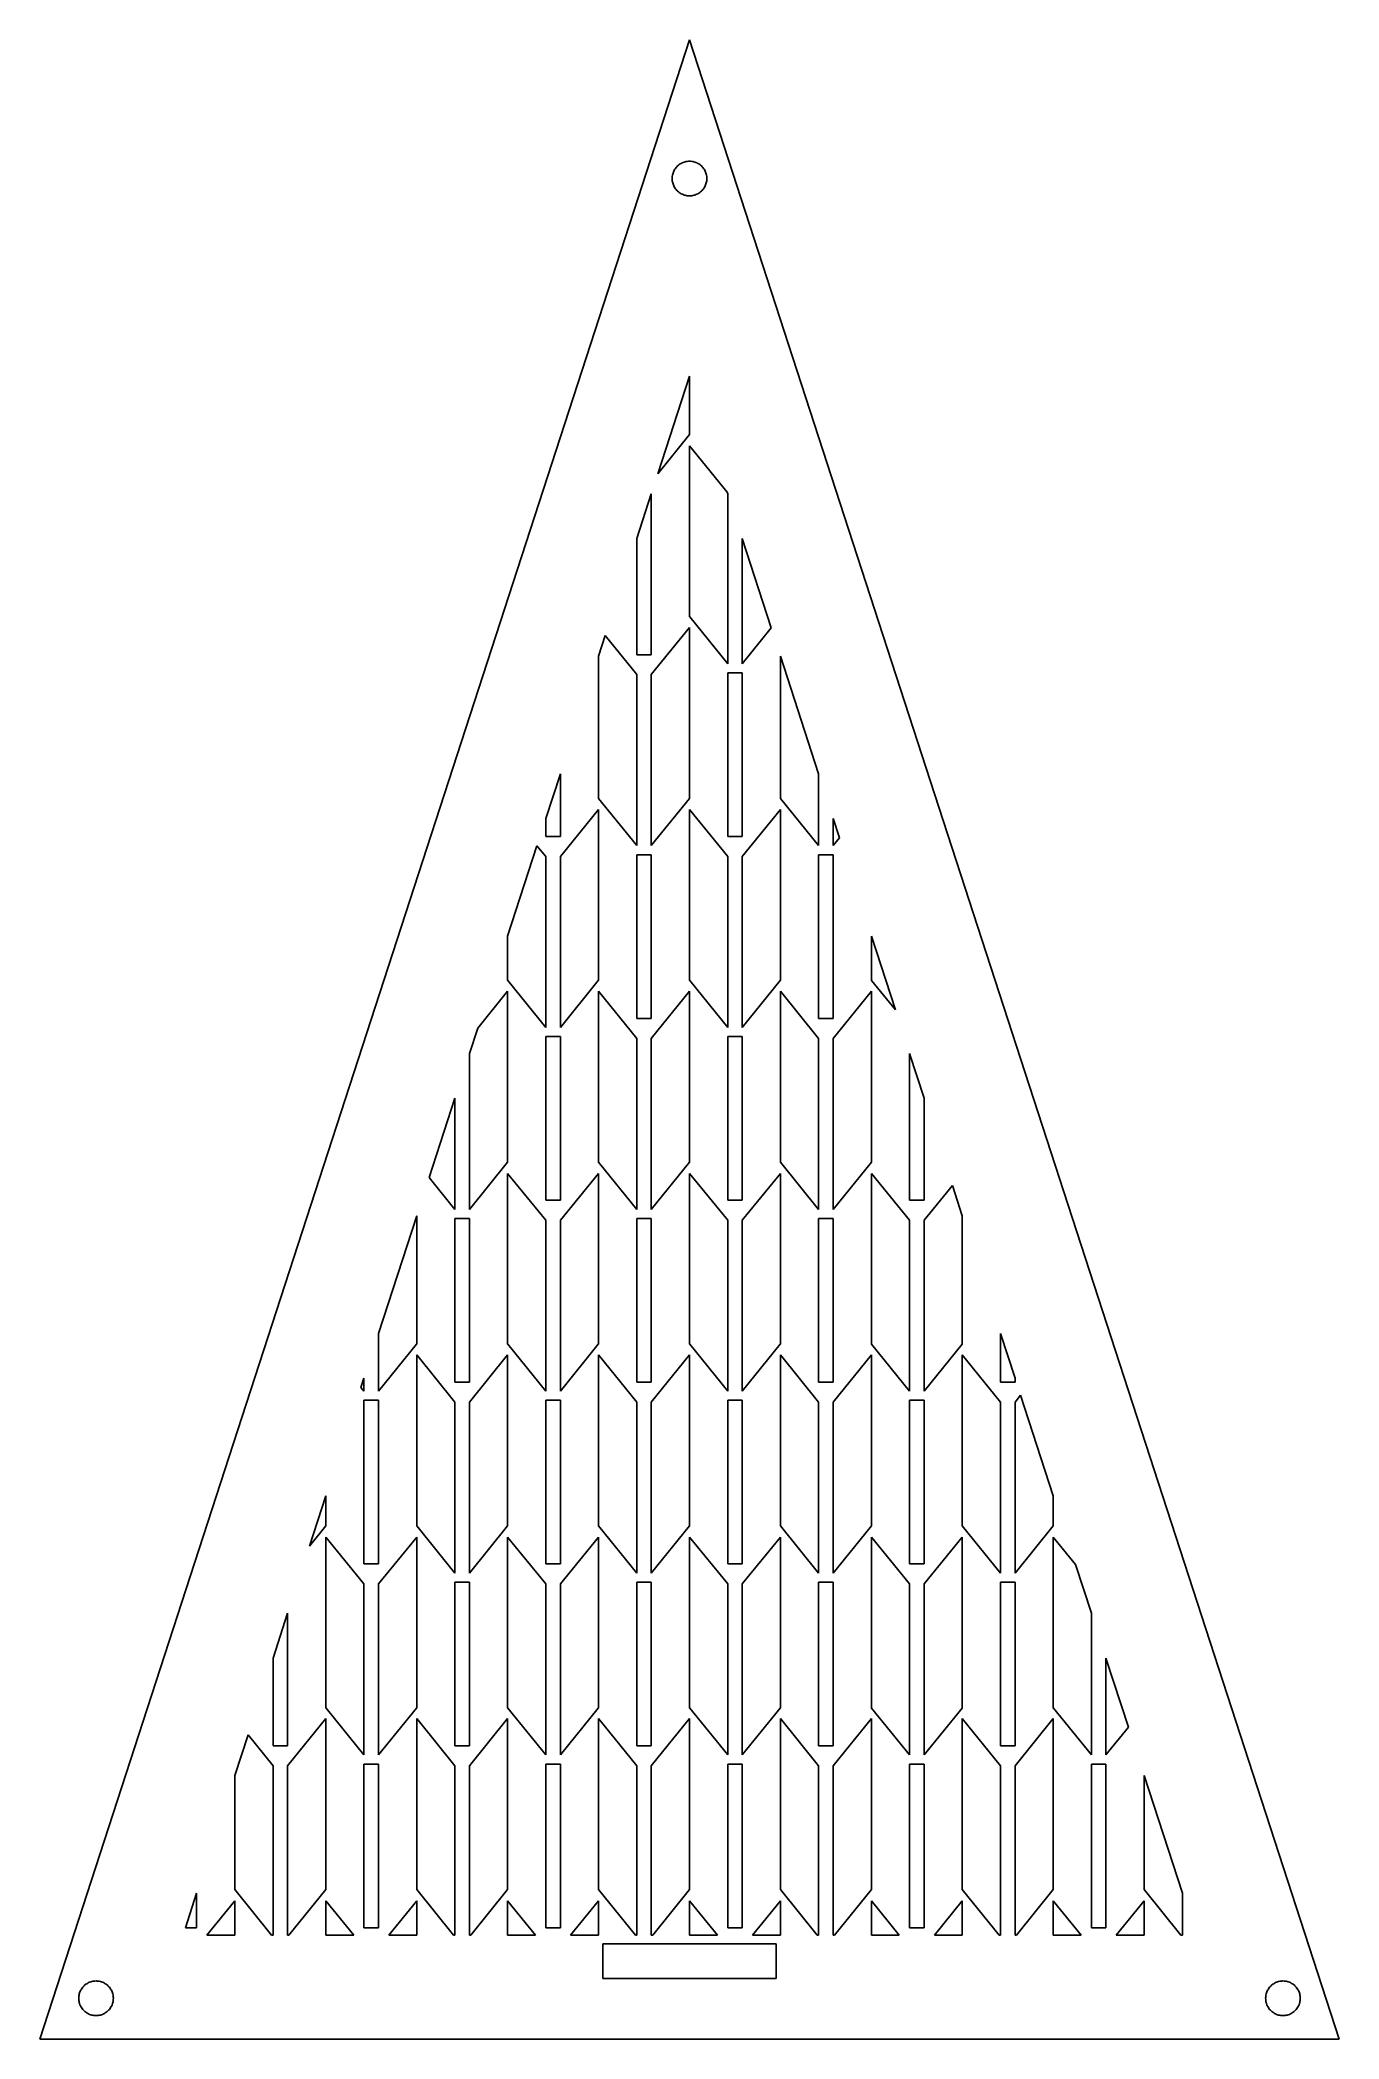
# Model space of a CAD drawing. Header units: metres. Extents: x -75 to 75, y 0 to 231.
import ezdxf

# ---------------------------------------------------------------- set-up
doc = ezdxf.new("R2010")
doc.units = ezdxf.units.M

msp = doc.modelspace()

# ---------------------------------------------------------------- linework, layer by layer
for p, q in [((0, 230.826), (-75, 0)), ((75, 0), (0, 230.826)), ((-2, 214.826), (-1.99605, 214.952)), ((-1.99605, 214.701), (-2, 214.826)), ((-1.99605, 214.952), (-1.98422, 215.077)), ((-1.98422, 214.576), (-1.99605, 214.701)), ((-1.98422, 215.077), (-1.96457, 215.201)), ((-1.96457, 215.201), (-1.93716, 215.324)), ((-1.93716, 215.324), (-1.9021, 215.444)), ((-1.9021, 215.444), (-1.85954, 215.562)), ((-1.85954, 215.562), (-1.80965, 215.678)), ((-1.80965, 215.678), (-1.75261, 215.79)), ((-1.75261, 215.79), (-1.68864, 215.898)), ((-1.68864, 215.898), (-1.61803, 216.002)), ((-1.61803, 216.002), (-1.54102, 216.101)), ((-1.54102, 216.101), (-1.45793, 216.195)), ((-1.45793, 216.195), (-1.36908, 216.284)), ((-1.36908, 216.284), (-1.27484, 216.367)), ((-1.27484, 216.367), (-1.17557, 216.444)), ((-1.17557, 216.444), (-1.07164, 216.515)), ((-1.07164, 216.515), (-0.963501, 216.579)), ((-0.963501, 216.579), (-0.851547, 216.636)), ((-0.851547, 216.636), (-0.736237, 216.686)), ((-0.736237, 216.686), (-0.618027, 216.728)), ((-0.618027, 216.728), (-0.497375, 216.763)), ((-0.497375, 216.763), (-0.374756, 216.791)), ((-0.374756, 216.791), (-0.250656, 216.81)), ((-0.250656, 216.81), (-0.12558, 216.822)), ((-0.12558, 216.822), (0, 216.826)), ((0, 216.826), (0.12558, 216.822)), ((0.12558, 216.822), (0.250656, 216.81)), ((0.250656, 216.81), (0.374756, 216.791)), ((0.374756, 216.791), (0.497375, 216.763)), ((0.497375, 216.763), (0.618027, 216.728)), ((0.618027, 216.728), (0.736237, 216.686)), ((0.736237, 216.686), (0.851547, 216.636)), ((0.851547, 216.636), (0.963501, 216.579)), ((0.963501, 216.579), (1.07164, 216.515)), ((1.07164, 216.515), (1.17557, 216.444)), ((1.17557, 216.444), (1.27484, 216.367)), ((1.27484, 216.367), (1.36908, 216.284)), ((1.36908, 216.284), (1.45793, 216.195)), ((1.45793, 216.195), (1.54102, 216.101)), ((1.54102, 216.101), (1.61803, 216.002)), ((1.61803, 216.002), (1.68864, 215.898)), ((1.68864, 215.898), (1.75261, 215.79)), ((1.75261, 215.79), (1.80965, 215.678)), ((1.80965, 215.678), (1.85954, 215.562)), ((1.85954, 215.562), (1.9021, 215.444)), ((1.9021, 215.444), (1.93716, 215.324)), ((1.93716, 215.324), (1.96457, 215.201)), ((1.96457, 215.201), (1.98422, 215.077)), ((1.98422, 215.077), (1.99605, 214.952)), ((1.99605, 214.701), (1.98422, 214.576)), ((1.99605, 214.952), (2, 214.826)), ((2, 214.826), (1.99605, 214.701)), ((-1.96457, 214.451), (-1.98422, 214.576)), ((-1.93716, 214.329), (-1.96457, 214.451)), ((-1.9021, 214.208), (-1.93716, 214.329)), ((-1.85954, 214.09), (-1.9021, 214.208)), ((-1.80965, 213.975), (-1.85954, 214.09)), ((-1.75261, 213.863), (-1.80965, 213.975)), ((-1.68864, 213.755), (-1.75261, 213.863)), ((-1.61803, 213.651), (-1.68864, 213.755)), ((-1.54102, 213.551), (-1.61803, 213.651)), ((-1.45793, 213.457), (-1.54102, 213.551)), ((-1.36908, 213.368), (-1.45793, 213.457)), ((-1.27484, 213.285), (-1.36908, 213.368)), ((-1.17557, 213.208), (-1.27484, 213.285)), ((-1.07164, 213.138), (-1.17557, 213.208)), ((-0.963501, 213.074), (-1.07164, 213.138)), ((-0.851547, 213.017), (-0.963501, 213.074)), ((-0.736237, 212.967), (-0.851547, 213.017)), ((-0.618027, 212.924), (-0.736237, 212.967)), ((-0.497375, 212.889), (-0.618027, 212.924)), ((-0.374756, 212.862), (-0.497375, 212.889)), ((-0.250656, 212.842), (-0.374756, 212.862)), ((-0.12558, 212.83), (-0.250656, 212.842)), ((0, 212.826), (-0.12558, 212.83)), ((0.12558, 212.83), (0, 212.826)), ((0.250656, 212.842), (0.12558, 212.83)), ((0.374756, 212.862), (0.250656, 212.842)), ((0.497375, 212.889), (0.374756, 212.862)), ((0.618027, 212.924), (0.497375, 212.889)), ((0.736237, 212.967), (0.618027, 212.924)), ((0.851547, 213.017), (0.736237, 212.967)), ((0.963501, 213.074), (0.851547, 213.017)), ((1.07164, 213.138), (0.963501, 213.074)), ((1.17557, 213.208), (1.07164, 213.138)), ((1.27484, 213.285), (1.17557, 213.208)), ((1.36908, 213.368), (1.27484, 213.285)), ((1.45793, 213.457), (1.36908, 213.368)), ((1.54102, 213.551), (1.45793, 213.457)), ((1.61803, 213.651), (1.54102, 213.551)), ((1.68864, 213.755), (1.61803, 213.651)), ((1.75261, 213.863), (1.68864, 213.755)), ((1.80965, 213.975), (1.75261, 213.863)), ((1.85954, 214.09), (1.80965, 213.975)), ((1.9021, 214.208), (1.85954, 214.09)), ((1.93716, 214.329), (1.9021, 214.208)), ((1.96457, 214.451), (1.93716, 214.329)), ((1.98422, 214.576), (1.96457, 214.451)), ((-3.66023, 180.728), (0, 191.993)), ((0, 191.993), (0, 185.26)), ((0, 185.26), (-3.66023, 180.728)), ((0, 164.218), (0, 183.958)), ((0, 183.958), (4.34546, 178.62)), ((-6.08954, 173.252), (-4.40982, 178.421)), ((-4.40982, 178.421), (-4.40982, 159.849)), ((4.34546, 178.62), (4.40982, 178.421)), ((4.40982, 178.421), (4.40982, 164.261)), ((-6.08954, 159.849), (-6.08954, 173.252)), ((6.08954, 164.261), (6.08954, 173.252)), ((6.08954, 173.252), (9.43826, 162.945)), ((0.033371, 164.219), (0, 164.218)), ((4.40982, 158.8), (0.033371, 164.219)), ((4.40982, 164.261), (4.343, 164.26)), ((4.343, 164.26), (4.40982, 164.26)), ((4.40982, 164.26), (4.40982, 158.8)), ((6.15637, 164.26), (6.08954, 164.261)), ((6.08954, 164.26), (6.15637, 164.26)), ((6.08954, 158.8), (6.08954, 164.26)), ((-10.5, 159.678), (-9.73019, 162.047)), ((-9.73019, 162.047), (-6.08954, 157.54)), ((-4.40982, 157.54), (0, 163)), ((0, 163), (0, 143.26)), ((9.43826, 162.945), (6.08954, 158.8)), ((-10.5, 143.26), (-10.5, 159.678)), ((-4.40982, 159.849), (-6.08954, 159.849)), ((10.5, 143.26), (10.5, 159.678)), ((10.5, 159.678), (14.9105, 146.104)), ((-6.08954, 157.54), (-6.08954, 137.8)), ((-4.40982, 137.8), (-4.40982, 157.54)), ((4.40982, 138.85), (4.40982, 157.75)), ((4.40982, 157.75), (6.08954, 157.75)), ((6.08954, 157.75), (6.08954, 138.85)), ((-16.5902, 140.934), (-14.9105, 146.104)), ((-14.9105, 146.104), (-14.9105, 138.85)), ((14.9105, 146.104), (14.9105, 137.8)), ((-6.08954, 137.8), (-10.5, 143.26)), ((0, 143.26), (-4.40982, 137.8)), ((14.9105, 137.8), (10.5, 143.26)), ((-16.5902, 138.85), (-16.5902, 140.934)), ((-14.9105, 136.54), (-10.5, 141.958)), ((-10.5, 141.958), (-10.5, 122.218)), ((0, 122.218), (0, 141.958)), ((0, 141.958), (4.40982, 136.54)), ((6.08954, 136.54), (10.5, 141.958)), ((10.5, 141.958), (10.5, 122.218)), ((16.5902, 140.934), (17.3163, 138.699)), ((16.5902, 137.8), (16.5902, 140.934)), ((-14.9105, 138.85), (-16.5902, 138.85)), ((6.08954, 138.85), (4.40982, 138.85)), ((17.3163, 138.699), (16.5902, 137.8)), ((-21, 127.362), (-17.6105, 137.794)), ((-17.6105, 137.794), (-16.5902, 136.54)), ((-16.5902, 136.54), (-16.5902, 122.261)), ((-14.9105, 122.261), (-14.9105, 136.54)), ((-6.08954, 117.849), (-6.08954, 136.75)), ((-6.08954, 136.75), (-4.40982, 136.75)), ((-4.40982, 136.75), (-4.40982, 117.849)), ((4.40982, 136.54), (4.40982, 122.261)), ((6.08954, 122.261), (6.08954, 136.54)), ((14.9105, 117.849), (14.9105, 136.75)), ((14.9105, 136.75), (16.5902, 136.75)), ((16.5902, 136.75), (16.5902, 117.849)), ((-21, 122.218), (-21, 127.362)), ((21, 122.218), (21, 127.362)), ((21, 127.362), (23.7737, 118.826)), ((-24.4586, 116.718), (-21, 121)), ((-20.9666, 122.219), (-21, 122.218)), ((-21, 121), (-21, 101.26)), ((-16.5902, 116.8), (-20.9666, 122.219)), ((-16.5902, 122.261), (-16.657, 122.26)), ((-16.657, 122.26), (-16.5902, 122.26)), ((-16.5902, 122.26), (-16.5902, 116.8)), ((-14.8436, 122.26), (-14.9105, 122.261)), ((-14.9105, 122.26), (-14.8436, 122.26)), ((-14.9105, 116.8), (-14.9105, 122.26)), ((-10.5334, 122.219), (-14.9105, 116.8)), ((-10.5, 122.218), (-10.5334, 122.219)), ((-10.5, 101.26), (-10.5, 121)), ((-10.5, 121), (-6.08954, 115.54)), ((-4.40982, 115.54), (0, 121)), ((0.033371, 122.219), (0, 122.218)), ((0, 121), (0, 101.26)), ((4.40982, 116.8), (0.033371, 122.219)), ((4.40982, 122.261), (4.343, 122.26)), ((4.343, 122.26), (4.40982, 122.26)), ((4.40982, 122.26), (4.40982, 116.8)), ((6.15637, 122.26), (6.08954, 122.261)), ((6.08954, 122.26), (6.15637, 122.26)), ((6.08954, 116.8), (6.08954, 122.26)), ((10.4666, 122.219), (6.08954, 116.8)), ((10.5, 122.218), (10.4666, 122.219)), ((10.5, 101.26), (10.5, 121)), ((10.5, 121), (14.9105, 115.54)), ((16.5902, 115.54), (21, 121)), ((21.0334, 122.219), (21, 122.218)), ((21, 121), (21, 101.26)), ((23.7737, 118.826), (21.0334, 122.219)), ((-4.40982, 117.849), (-6.08954, 117.849)), ((16.5902, 117.849), (14.9105, 117.849)), ((-25.4098, 113.79), (-24.4586, 116.718)), ((-16.5902, 96.8501), (-16.5902, 115.75)), ((-16.5902, 115.75), (-14.9105, 115.75)), ((-14.9105, 115.75), (-14.9105, 96.8501)), ((-6.08954, 115.54), (-6.08954, 95.8004)), ((-4.40982, 95.8004), (-4.40982, 115.54)), ((4.40982, 96.8501), (4.40982, 115.75)), ((4.40982, 115.75), (6.08954, 115.75)), ((6.08954, 115.75), (6.08954, 96.8501)), ((14.9105, 115.54), (14.9105, 95.8004)), ((16.5902, 95.8004), (16.5902, 115.54)), ((-25.4098, 95.8004), (-25.4098, 113.79)), ((25.4098, 96.8501), (25.4098, 113.79)), ((25.4098, 113.79), (27.0895, 108.62)), ((-30.0602, 99.4777), (-27.0895, 108.62)), ((-27.0895, 108.62), (-27.0895, 95.8004)), ((27.0895, 108.62), (27.0895, 96.8501)), ((-27.0895, 95.8004), (-30.0602, 99.4777)), ((-21, 101.26), (-25.4098, 95.8004)), ((-21, 80.2183), (-21, 99.9583)), ((-21, 99.9583), (-16.5902, 94.5404)), ((-14.9105, 94.5404), (-10.5, 99.9583)), ((-6.08954, 95.8004), (-10.5, 101.26)), ((-10.5, 99.9583), (-10.5, 80.2183)), ((0, 101.26), (-4.40982, 95.8004)), ((0, 80.2183), (0, 99.9583)), ((0, 99.9583), (4.40982, 94.5404)), ((6.08954, 94.5404), (10.5, 99.9583)), ((14.9105, 95.8004), (10.5, 101.26)), ((10.5, 99.9583), (10.5, 80.2183)), ((21, 101.26), (16.5902, 95.8004)), ((21, 80.2183), (21, 99.9583)), ((21, 99.9583), (25.4098, 94.5404)), ((27.0895, 94.5404), (30.3593, 98.5571)), ((30.3593, 98.5571), (31.5, 95.0464)), ((-35.9105, 81.4724), (-31.5, 95.0464)), ((-31.5, 95.0464), (-31.5, 80.2183)), ((-27.0895, 75.8495), (-27.0895, 94.75)), ((-27.0895, 94.75), (-25.4098, 94.75)), ((-25.4098, 94.75), (-25.4098, 75.8495)), ((-14.9105, 96.8501), (-16.5902, 96.8501)), ((-6.08954, 75.8495), (-6.08954, 94.75)), ((-6.08954, 94.75), (-4.40982, 94.75)), ((-4.40982, 94.75), (-4.40982, 75.8495)), ((6.08954, 96.8501), (4.40982, 96.8501)), ((14.9105, 75.8495), (14.9105, 94.75)), ((14.9105, 94.75), (16.5902, 94.75)), ((16.5902, 94.75), (16.5902, 75.8495)), ((27.0895, 96.8501), (25.4098, 96.8501)), ((31.5, 95.0464), (31.5, 80.2183)), ((-16.5902, 94.5404), (-16.5902, 80.2606)), ((-14.9105, 80.2606), (-14.9105, 94.5404)), ((4.40982, 94.5404), (4.40982, 80.2606)), ((6.08954, 80.2606), (6.08954, 94.5404)), ((25.4098, 94.5404), (25.4098, 80.2606)), ((27.0895, 80.2606), (27.0895, 94.5404)), ((-35.9105, 80.2606), (-35.9105, 81.4724)), ((35.9105, 75.8495), (35.9105, 81.4724)), ((35.9105, 81.4724), (37.5902, 76.3028)), ((-35.8436, 80.2599), (-35.9105, 80.2606)), ((-35.9105, 80.2599), (-35.8436, 80.2599)), ((-35.9105, 74.7997), (-35.9105, 80.2599)), ((-31.5334, 80.2186), (-35.9105, 74.7997)), ((-31.5, 80.2183), (-31.5334, 80.2186)), ((-31.5, 59.2599), (-31.5, 79)), ((-31.5, 79), (-27.0895, 73.5398)), ((-25.4098, 73.5398), (-21, 79)), ((-20.9666, 80.2186), (-21, 80.2183)), ((-21, 79), (-21, 59.2599)), ((-16.5902, 74.7997), (-20.9666, 80.2186)), ((-16.5902, 80.2606), (-16.657, 80.2599)), ((-16.657, 80.2599), (-16.5902, 80.2599)), ((-16.5902, 80.2599), (-16.5902, 74.7997)), ((-14.8436, 80.2599), (-14.9105, 80.2606)), ((-14.9105, 80.2599), (-14.8436, 80.2599)), ((-14.9105, 74.7997), (-14.9105, 80.2599)), ((-10.5334, 80.2186), (-14.9105, 74.7997)), ((-10.5, 80.2183), (-10.5334, 80.2186)), ((-10.5, 59.2599), (-10.5, 79)), ((-10.5, 79), (-6.08954, 73.5398)), ((-4.40982, 73.5398), (0, 79)), ((0.033371, 80.2186), (0, 80.2183)), ((0, 79), (0, 59.2599)), ((4.40982, 74.7997), (0.033371, 80.2186)), ((4.40982, 80.2606), (4.343, 80.2599)), ((4.343, 80.2599), (4.40982, 80.2599)), ((4.40982, 80.2599), (4.40982, 74.7997)), ((6.15637, 80.2599), (6.08954, 80.2606)), ((6.08954, 80.2599), (6.15637, 80.2599)), ((6.08954, 74.7997), (6.08954, 80.2599)), ((10.4666, 80.2186), (6.08954, 74.7997)), ((10.5, 80.2183), (10.4666, 80.2186)), ((10.5, 59.2599), (10.5, 79)), ((10.5, 79), (14.9105, 73.5398)), ((16.5902, 73.5398), (21, 79)), ((21.0334, 80.2186), (21, 80.2183)), ((21, 79), (21, 59.2599)), ((25.4098, 74.7997), (21.0334, 80.2186)), ((25.4098, 80.2606), (25.343, 80.2599)), ((25.343, 80.2599), (25.4098, 80.2599)), ((25.4098, 80.2599), (25.4098, 74.7997)), ((27.1564, 80.2599), (27.0895, 80.2606)), ((27.0895, 80.2599), (27.1564, 80.2599)), ((27.0895, 74.7997), (27.0895, 80.2599)), ((31.4666, 80.2186), (27.0895, 74.7997)), ((31.5, 80.2183), (31.4666, 80.2186)), ((31.5, 59.2599), (31.5, 79)), ((31.5, 79), (35.9105, 73.5398)), ((-37.9384, 75.2309), (-37.5902, 76.3028)), ((-37.5902, 76.3028), (-37.5902, 74.7997)), ((37.5902, 76.3028), (37.5902, 75.8495)), ((-37.5902, 74.7997), (-37.9384, 75.2309)), ((-25.4098, 75.8495), (-27.0895, 75.8495)), ((-4.40982, 75.8495), (-6.08954, 75.8495)), ((16.5902, 75.8495), (14.9105, 75.8495)), ((37.5902, 75.8495), (35.9105, 75.8495)), ((37.5902, 73.5398), (38.2304, 74.3325)), ((38.2304, 74.3325), (42, 62.7307)), ((-37.5902, 54.8501), (-37.5902, 73.75)), ((-37.5902, 73.75), (-35.9105, 73.75)), ((-35.9105, 73.75), (-35.9105, 54.8501)), ((-27.0895, 73.5398), (-27.0895, 53.8004)), ((-25.4098, 53.8004), (-25.4098, 73.5398)), ((-16.5902, 54.8501), (-16.5902, 73.75)), ((-16.5902, 73.75), (-14.9105, 73.75)), ((-14.9105, 73.75), (-14.9105, 54.8501)), ((-6.08954, 73.5398), (-6.08954, 53.8004)), ((-4.40982, 53.8004), (-4.40982, 73.5398)), ((4.40982, 54.8501), (4.40982, 73.75)), ((4.40982, 73.75), (6.08954, 73.75)), ((6.08954, 73.75), (6.08954, 54.8501)), ((14.9105, 73.5398), (14.9105, 53.8004)), ((16.5902, 53.8004), (16.5902, 73.5398)), ((25.4098, 54.8501), (25.4098, 73.75)), ((25.4098, 73.75), (27.0895, 73.75)), ((27.0895, 73.75), (27.0895, 54.8501)), ((35.9105, 73.5398), (35.9105, 53.8004)), ((37.5902, 53.8004), (37.5902, 73.5398)), ((-43.8867, 56.9242), (-42, 62.7307)), ((-42, 62.7307), (-42, 59.2599)), ((42, 62.7307), (42, 59.2599)), ((-42, 59.2599), (-43.8867, 56.9242)), ((-42, 38.2183), (-42, 57.9583)), ((-42, 57.9583), (-37.5902, 52.5404)), ((-35.9105, 52.5404), (-31.5, 57.9583)), ((-27.0895, 53.8004), (-31.5, 59.2599)), ((-31.5, 57.9583), (-31.5, 38.2183)), ((-21, 59.2599), (-25.4098, 53.8004)), ((-21, 38.2183), (-21, 57.9583)), ((-21, 57.9583), (-16.5902, 52.5404)), ((-14.9105, 52.5404), (-10.5, 57.9583)), ((-6.08954, 53.8004), (-10.5, 59.2599)), ((-10.5, 57.9583), (-10.5, 38.2183)), ((0, 59.2599), (-4.40982, 53.8004)), ((0, 38.2183), (0, 57.9583)), ((0, 57.9583), (4.40982, 52.5404)), ((6.08954, 52.5404), (10.5, 57.9583)), ((14.9105, 53.8004), (10.5, 59.2599)), ((10.5, 57.9583), (10.5, 38.2183)), ((21, 59.2599), (16.5902, 53.8004)), ((21, 38.2183), (21, 57.9583)), ((21, 57.9583), (25.4098, 52.5404)), ((27.0895, 52.5404), (31.5, 57.9583)), ((35.9105, 53.8004), (31.5, 59.2599)), ((31.5, 57.9583), (31.5, 38.2183)), ((42, 59.2599), (37.5902, 53.8004)), ((42, 38.2183), (42, 57.9583)), ((42, 57.9583), (44.5809, 54.7874)), ((-35.9105, 54.8501), (-37.5902, 54.8501)), ((-14.9105, 54.8501), (-16.5902, 54.8501)), ((6.08954, 54.8501), (4.40982, 54.8501)), ((27.0895, 54.8501), (25.4098, 54.8501)), ((44.5809, 54.7874), (46.4098, 49.1587)), ((-37.5902, 52.5404), (-37.5902, 38.2606)), ((-35.9105, 38.2606), (-35.9105, 52.5404)), ((-27.0895, 33.8495), (-27.0895, 52.75)), ((-27.0895, 52.75), (-25.4098, 52.75)), ((-25.4098, 52.75), (-25.4098, 33.8495)), ((-16.5902, 52.5404), (-16.5902, 38.2606)), ((-14.9105, 38.2606), (-14.9105, 52.5404)), ((-6.08954, 33.8495), (-6.08954, 52.75)), ((-6.08954, 52.75), (-4.40982, 52.75)), ((-4.40982, 52.75), (-4.40982, 33.8495)), ((4.40982, 52.5404), (4.40982, 38.2606)), ((6.08954, 38.2606), (6.08954, 52.5404)), ((14.9105, 33.8495), (14.9105, 52.75)), ((14.9105, 52.75), (16.5902, 52.75)), ((16.5902, 52.75), (16.5902, 33.8495)), ((25.4098, 52.5404), (25.4098, 38.2606)), ((27.0895, 38.2606), (27.0895, 52.5404)), ((35.9105, 33.8495), (35.9105, 52.75)), ((35.9105, 52.75), (37.5902, 52.75)), ((37.5902, 52.75), (37.5902, 33.8495)), ((-48.0895, 43.9891), (-46.4098, 49.1587)), ((-46.4098, 49.1587), (-46.4098, 33.8495)), ((46.4098, 49.1587), (46.4098, 38.2606)), ((-48.0895, 33.8495), (-48.0895, 43.9891)), ((48.0895, 38.2606), (48.0895, 43.9891)), ((48.0895, 43.9891), (50.6823, 36.0095)), ((-46.4098, 31.5398), (-42, 37)), ((-41.9666, 38.2186), (-42, 38.2183)), ((-42, 37), (-42, 17.2599)), ((-37.5902, 32.7997), (-41.9666, 38.2186)), ((-37.5902, 38.2606), (-37.657, 38.2599)), ((-37.657, 38.2599), (-37.5902, 38.2599)), ((-37.5902, 38.2599), (-37.5902, 32.7997)), ((-35.8436, 38.2599), (-35.9105, 38.2606)), ((-35.9105, 38.2599), (-35.8436, 38.2599)), ((-35.9105, 32.7997), (-35.9105, 38.2599)), ((-31.5334, 38.2186), (-35.9105, 32.7997)), ((-31.5, 38.2183), (-31.5334, 38.2186)), ((-31.5, 17.2599), (-31.5, 37)), ((-31.5, 37), (-27.0895, 31.5398)), ((-25.4098, 31.5398), (-21, 37)), ((-20.9666, 38.2186), (-21, 38.2183)), ((-21, 37), (-21, 17.2599)), ((-16.5902, 32.7997), (-20.9666, 38.2186)), ((-16.5902, 38.2606), (-16.657, 38.2599)), ((-16.657, 38.2599), (-16.5902, 38.2599)), ((-16.5902, 38.2599), (-16.5902, 32.7997)), ((-14.8436, 38.2599), (-14.9105, 38.2606)), ((-14.9105, 38.2599), (-14.8436, 38.2599)), ((-14.9105, 32.7997), (-14.9105, 38.2599)), ((-10.5334, 38.2186), (-14.9105, 32.7997)), ((-10.5, 38.2183), (-10.5334, 38.2186)), ((-10.5, 17.2599), (-10.5, 37)), ((-10.5, 37), (-6.08954, 31.5398)), ((-4.40982, 31.5398), (0, 37)), ((0.033371, 38.2186), (0, 38.2183)), ((0, 37), (0, 17.2599)), ((4.40982, 32.7997), (0.033371, 38.2186)), ((4.40982, 38.2606), (4.343, 38.2599)), ((4.343, 38.2599), (4.40982, 38.2599)), ((4.40982, 38.2599), (4.40982, 32.7997)), ((6.15637, 38.2599), (6.08954, 38.2606)), ((6.08954, 38.2599), (6.15637, 38.2599)), ((6.08954, 32.7997), (6.08954, 38.2599)), ((10.4666, 38.2186), (6.08954, 32.7997)), ((10.5, 38.2183), (10.4666, 38.2186)), ((10.5, 17.2599), (10.5, 37)), ((10.5, 37), (14.9105, 31.5398)), ((16.5902, 31.5398), (21, 37)), ((21.0334, 38.2186), (21, 38.2183)), ((21, 37), (21, 17.2599)), ((25.4098, 32.7997), (21.0334, 38.2186)), ((25.4098, 38.2606), (25.343, 38.2599)), ((25.343, 38.2599), (25.4098, 38.2599)), ((25.4098, 38.2599), (25.4098, 32.7997)), ((27.1564, 38.2599), (27.0895, 38.2606)), ((27.0895, 38.2599), (27.1564, 38.2599)), ((27.0895, 32.7997), (27.0895, 38.2599)), ((31.4666, 38.2186), (27.0895, 32.7997)), ((31.5, 38.2183), (31.4666, 38.2186)), ((31.5, 17.2599), (31.5, 37)), ((31.5, 37), (35.9105, 31.5398)), ((37.5902, 31.5398), (42, 37)), ((42.0334, 38.2186), (42, 38.2183)), ((42, 37), (42, 17.2599)), ((46.4098, 32.7997), (42.0334, 38.2186)), ((46.4098, 38.2606), (46.343, 38.2599)), ((46.343, 38.2599), (46.4098, 38.2599)), ((46.4098, 38.2599), (46.4098, 32.7997)), ((48.1564, 38.2599), (48.0895, 38.2606)), ((48.0895, 38.2599), (48.1564, 38.2599)), ((48.0895, 32.7997), (48.0895, 38.2599)), ((-52.5, 30.4151), (-50.9742, 35.111)), ((-50.9742, 35.111), (-48.0895, 31.5398)), ((50.6823, 36.0095), (48.0895, 32.7997)), ((-46.4098, 33.8495), (-48.0895, 33.8495)), ((-25.4098, 33.8495), (-27.0895, 33.8495)), ((-4.40982, 33.8495), (-6.08954, 33.8495)), ((16.5902, 33.8495), (14.9105, 33.8495)), ((37.5902, 33.8495), (35.9105, 33.8495)), ((-52.5, 17.2599), (-52.5, 30.4151)), ((-48.0895, 31.5398), (-48.0895, 12)), ((-46.4098, 12), (-46.4098, 31.5398)), ((-37.5902, 12.8501), (-37.5902, 31.75)), ((-37.5902, 31.75), (-35.9105, 31.75)), ((-35.9105, 31.75), (-35.9105, 12.8501)), ((-27.0895, 31.5398), (-27.0895, 12)), ((-25.4098, 12), (-25.4098, 31.5398)), ((-16.5902, 12.8501), (-16.5902, 31.75)), ((-16.5902, 31.75), (-14.9105, 31.75)), ((-14.9105, 31.75), (-14.9105, 12.8501)), ((-6.08954, 31.5398), (-6.08954, 12)), ((-4.40982, 12), (-4.40982, 31.5398)), ((4.40982, 12.8501), (4.40982, 31.75)), ((4.40982, 31.75), (6.08954, 31.75)), ((6.08954, 31.75), (6.08954, 12.8501)), ((14.9105, 31.5398), (14.9105, 12)), ((16.5902, 12), (16.5902, 31.5398)), ((25.4098, 12.8501), (25.4098, 31.75)), ((25.4098, 31.75), (27.0895, 31.75)), ((27.0895, 31.75), (27.0895, 12.8501)), ((35.9105, 31.5398), (35.9105, 12)), ((37.5902, 12), (37.5902, 31.5398)), ((46.4098, 12.8501), (46.4098, 31.75)), ((46.4098, 31.75), (48.0895, 31.75)), ((48.0895, 31.75), (48.0895, 12.8501)), ((52.5, 17.2599), (52.5, 30.4151)), ((52.5, 30.4151), (56.9105, 16.841)), ((-58.2072, 12.8501), (-56.9105, 16.841)), ((-56.9105, 16.841), (-56.9105, 12.8501)), ((-48.2508, 12), (-52.5, 17.2599)), ((-42, 17.2599), (-46.2486, 12)), ((-27.2508, 12), (-31.5, 17.2599)), ((-21, 17.2599), (-25.2486, 12)), ((-6.25079, 12), (-10.5, 17.2599)), ((0, 17.2599), (-4.24858, 12)), ((14.7492, 12), (10.5, 17.2599)), ((21, 17.2599), (16.7514, 12)), ((35.7492, 12), (31.5, 17.2599)), ((42, 17.2599), (37.7514, 12)), ((56.7492, 12), (52.5, 17.2599)), ((56.9105, 16.841), (56.9105, 12)), ((-55.7223, 12), (-52.5, 15.9583)), ((-52.5, 15.9583), (-52.5, 12)), ((-42, 12), (-42, 15.9583)), ((-42, 15.9583), (-38.7782, 12)), ((-34.7223, 12), (-31.5, 15.9583)), ((-31.5, 15.9583), (-31.5, 12)), ((-21, 12), (-21, 15.9583)), ((-21, 15.9583), (-17.7782, 12)), ((-13.7223, 12), (-10.5, 15.9583)), ((-10.5, 15.9583), (-10.5, 12)), ((0, 12), (0, 15.9583)), ((0, 15.9583), (3.22183, 12)), ((7.27769, 12), (10.5, 15.9583)), ((10.5, 15.9583), (10.5, 12)), ((21, 12), (21, 15.9583)), ((21, 15.9583), (24.2218, 12)), ((28.2777, 12), (31.5, 15.9583)), ((31.5, 15.9583), (31.5, 12)), ((42, 12), (42, 15.9583)), ((42, 15.9583), (45.2218, 12)), ((49.2777, 12), (52.5, 15.9583)), ((52.5, 15.9583), (52.5, 12)), ((-56.9105, 12.8501), (-58.2072, 12.8501)), ((-52.5, 12), (-55.7223, 12)), ((-48.0895, 12), (-48.2508, 12)), ((-46.2486, 12), (-46.4098, 12)), ((-38.7782, 12), (-42, 12)), ((-35.9105, 12.8501), (-37.5902, 12.8501)), ((-31.5, 12), (-34.7223, 12)), ((-27.0895, 12), (-27.2508, 12)), ((-25.2486, 12), (-25.4098, 12)), ((-17.7782, 12), (-21, 12)), ((-14.9105, 12.8501), (-16.5902, 12.8501)), ((-10.5, 12), (-13.7223, 12)), ((-6.08954, 12), (-6.25079, 12)), ((-4.24858, 12), (-4.40982, 12)), ((3.22183, 12), (0, 12)), ((6.08954, 12.8501), (4.40982, 12.8501)), ((10.5, 12), (7.27769, 12)), ((14.9105, 12), (14.7492, 12)), ((16.7514, 12), (16.5902, 12)), ((24.2218, 12), (21, 12)), ((27.0895, 12.8501), (25.4098, 12.8501)), ((31.5, 12), (28.2777, 12)), ((35.9105, 12), (35.7492, 12)), ((37.7514, 12), (37.5902, 12)), ((45.2218, 12), (42, 12)), ((48.0895, 12.8501), (46.4098, 12.8501)), ((52.5, 12), (49.2777, 12)), ((56.9105, 12), (56.7492, 12)), ((-10, 7), (-10, 11)), ((-10, 11), (10, 11)), ((10, 11), (10, 7)), ((10, 7), (-10, 7)), ((-70.5279, 4.70227), (-70.5239, 4.82785)), ((-70.5239, 4.57669), (-70.5279, 4.70227)), ((-70.5239, 4.82785), (-70.5121, 4.95294)), ((-70.5121, 4.95294), (-70.4924, 5.07704)), ((-70.4924, 5.07704), (-70.465, 5.19966)), ((-70.465, 5.19966), (-70.43, 5.32031)), ((-70.43, 5.32031), (-70.3874, 5.43852)), ((-70.3874, 5.43852), (-70.3375, 5.55383)), ((-70.3375, 5.55383), (-70.2805, 5.66579)), ((-70.2805, 5.66579), (-70.2165, 5.77393)), ((-70.2165, 5.77393), (-70.1459, 5.87784)), ((-70.1459, 5.87784), (-70.0689, 5.97713)), ((-70.0689, 5.97713), (-69.9858, 6.07137)), ((-69.9858, 6.07137), (-69.897, 6.16022)), ((-69.897, 6.16022), (-69.8027, 6.2433)), ((-69.8027, 6.2433), (-69.7034, 6.32031)), ((-69.7034, 6.32031), (-69.5995, 6.39093)), ((-69.5995, 6.39093), (-69.4914, 6.4549)), ((-69.4914, 6.4549), (-69.3794, 6.51193)), ((-69.3794, 6.51193), (-69.2641, 6.56183)), ((-69.2641, 6.56183), (-69.1459, 6.60439)), ((-69.1459, 6.60439), (-69.0252, 6.63943)), ((-69.0252, 6.63943), (-68.9026, 6.66685)), ((-68.9026, 6.66685), (-68.7785, 6.68651)), ((-68.7785, 6.68651), (-68.6534, 6.69833)), ((-68.6534, 6.69833), (-68.5279, 6.70227)), ((-68.5279, 6.70227), (-68.4023, 6.69833)), ((-68.4023, 6.69833), (-68.2772, 6.68651)), ((-68.2772, 6.68651), (-68.1531, 6.66685)), ((-68.1531, 6.66685), (-68.0305, 6.63943)), ((-68.0305, 6.63943), (-67.9098, 6.60439)), ((-67.9098, 6.60439), (-67.7916, 6.56183)), ((-67.7916, 6.56183), (-67.6763, 6.51193)), ((-67.6763, 6.51193), (-67.5643, 6.4549)), ((-67.5643, 6.4549), (-67.4562, 6.39093)), ((-67.4562, 6.39093), (-67.3523, 6.32031)), ((-67.3523, 6.32031), (-67.253, 6.2433)), ((-67.253, 6.2433), (-67.1588, 6.16022)), ((-67.1588, 6.16022), (-67.0699, 6.07137)), ((-67.0699, 6.07137), (-66.9868, 5.97713)), ((-66.9868, 5.97713), (-66.9098, 5.87784)), ((-66.9098, 5.87784), (-66.8392, 5.77393)), ((-66.8392, 5.77393), (-66.7752, 5.66579)), ((-66.7752, 5.66579), (-66.7182, 5.55383)), ((-66.7182, 5.55383), (-66.6683, 5.43852)), ((-66.6683, 5.43852), (-66.6257, 5.32031)), ((-66.6257, 5.32031), (-66.5907, 5.19966)), ((-66.5907, 5.19966), (-66.5633, 5.07704)), ((-66.5633, 5.07704), (-66.5436, 4.95294)), ((-66.5436, 4.95294), (-66.5318, 4.82785)), ((-66.5318, 4.82785), (-66.5279, 4.70227)), ((-66.5279, 4.70227), (-66.5318, 4.57669)), ((66.5279, 4.70227), (66.5318, 4.82785)), ((66.5318, 4.57669), (66.5279, 4.70227)), ((66.5318, 4.82785), (66.5436, 4.95294)), ((66.5436, 4.95294), (66.5633, 5.07704)), ((66.5633, 5.07704), (66.5907, 5.19966)), ((66.5907, 5.19966), (66.6257, 5.32031)), ((66.6257, 5.32031), (66.6683, 5.43852)), ((66.6683, 5.43852), (66.7182, 5.55383)), ((66.7182, 5.55383), (66.7752, 5.66579)), ((66.7752, 5.66579), (66.8392, 5.77393)), ((66.8392, 5.77393), (66.9098, 5.87784)), ((66.9098, 5.87784), (66.9868, 5.97713)), ((66.9868, 5.97713), (67.0699, 6.07137)), ((67.0699, 6.07137), (67.1588, 6.16022)), ((67.1588, 6.16022), (67.253, 6.2433)), ((67.253, 6.2433), (67.3523, 6.32031)), ((67.3523, 6.32031), (67.4562, 6.39093)), ((67.4562, 6.39093), (67.5643, 6.4549)), ((67.5643, 6.4549), (67.6763, 6.51193)), ((67.6763, 6.51193), (67.7916, 6.56183)), ((67.7916, 6.56183), (67.9098, 6.60439)), ((67.9098, 6.60439), (68.0305, 6.63943)), ((68.0305, 6.63943), (68.1531, 6.66685)), ((68.1531, 6.66685), (68.2772, 6.68651)), ((68.2772, 6.68651), (68.4023, 6.69833)), ((68.4023, 6.69833), (68.5279, 6.70227)), ((68.5279, 6.70227), (68.6534, 6.69833)), ((68.6534, 6.69833), (68.7785, 6.68651)), ((68.7785, 6.68651), (68.9026, 6.66685)), ((68.9026, 6.66685), (69.0252, 6.63943)), ((69.0252, 6.63943), (69.1459, 6.60439)), ((69.1459, 6.60439), (69.2641, 6.56183)), ((69.2641, 6.56183), (69.3794, 6.51193)), ((69.3794, 6.51193), (69.4914, 6.4549)), ((69.4914, 6.4549), (69.5995, 6.39093)), ((69.5995, 6.39093), (69.7034, 6.32031)), ((69.7034, 6.32031), (69.8027, 6.2433)), ((69.8027, 6.2433), (69.897, 6.16022)), ((69.897, 6.16022), (69.9858, 6.07137)), ((69.9858, 6.07137), (70.0689, 5.97713)), ((70.0689, 5.97713), (70.1459, 5.87784)), ((70.1459, 5.87784), (70.2165, 5.77393)), ((70.2165, 5.77393), (70.2805, 5.66579)), ((70.2805, 5.66579), (70.3375, 5.55383)), ((70.3375, 5.55383), (70.3874, 5.43852)), ((70.3874, 5.43852), (70.43, 5.32031)), ((70.43, 5.32031), (70.465, 5.19966)), ((70.465, 5.19966), (70.4924, 5.07704)), ((70.4924, 5.07704), (70.5121, 4.95294)), ((70.5121, 4.95294), (70.5239, 4.82785)), ((70.5239, 4.82785), (70.5279, 4.70227)), ((70.5279, 4.70227), (70.5239, 4.57669)), ((-70.5121, 4.45161), (-70.5239, 4.57669)), ((-70.4924, 4.32751), (-70.5121, 4.45161)), ((-70.465, 4.2049), (-70.4924, 4.32751)), ((-70.43, 4.08424), (-70.465, 4.2049)), ((-70.3874, 3.96602), (-70.43, 4.08424)), ((-70.3375, 3.85072), (-70.3874, 3.96602)), ((-70.2805, 3.73877), (-70.3375, 3.85072)), ((-70.2165, 3.63062), (-70.2805, 3.73877)), ((-70.1459, 3.5267), (-70.2165, 3.63062)), ((-70.0689, 3.42743), (-70.1459, 3.5267)), ((-69.9858, 3.33318), (-70.0689, 3.42743)), ((-69.897, 3.24434), (-69.9858, 3.33318)), ((-69.8027, 3.16125), (-69.897, 3.24434)), ((-69.7034, 3.08424), (-69.8027, 3.16125)), ((-69.5995, 3.01363), (-69.7034, 3.08424)), ((-69.4914, 2.94966), (-69.5995, 3.01363)), ((-69.3794, 2.89262), (-69.4914, 2.94966)), ((-69.2641, 2.84273), (-69.3794, 2.89262)), ((-69.1459, 2.80016), (-69.2641, 2.84273)), ((-69.0252, 2.76511), (-69.1459, 2.80016)), ((-68.9026, 2.7377), (-69.0252, 2.76511)), ((-68.7785, 2.71805), (-68.9026, 2.7377)), ((-68.6534, 2.70622), (-68.7785, 2.71805)), ((-68.5279, 2.70227), (-68.6534, 2.70622)), ((-68.4023, 2.70622), (-68.5279, 2.70227)), ((-68.2772, 2.71805), (-68.4023, 2.70622)), ((-68.1531, 2.7377), (-68.2772, 2.71805)), ((-68.0305, 2.76511), (-68.1531, 2.7377)), ((-67.9098, 2.80016), (-68.0305, 2.76511)), ((-67.7916, 2.84273), (-67.9098, 2.80016)), ((-67.6763, 2.89262), (-67.7916, 2.84273)), ((-67.5643, 2.94966), (-67.6763, 2.89262)), ((-67.4562, 3.01363), (-67.5643, 2.94966)), ((-67.3523, 3.08424), (-67.4562, 3.01363)), ((-67.253, 3.16125), (-67.3523, 3.08424)), ((-67.1588, 3.24434), (-67.253, 3.16125)), ((-67.0699, 3.33318), (-67.1588, 3.24434)), ((-66.9868, 3.42743), (-67.0699, 3.33318)), ((-66.9098, 3.5267), (-66.9868, 3.42743)), ((-66.8392, 3.63062), (-66.9098, 3.5267)), ((-66.7752, 3.73877), (-66.8392, 3.63062)), ((-66.7182, 3.85072), (-66.7752, 3.73877)), ((-66.6683, 3.96602), (-66.7182, 3.85072)), ((-66.6257, 4.08424), (-66.6683, 3.96602)), ((-66.5907, 4.2049), (-66.6257, 4.08424)), ((-66.5633, 4.32751), (-66.5907, 4.2049)), ((-66.5436, 4.45161), (-66.5633, 4.32751)), ((-66.5318, 4.57669), (-66.5436, 4.45161)), ((66.5436, 4.45161), (66.5318, 4.57669)), ((66.5633, 4.32751), (66.5436, 4.45161)), ((66.5907, 4.2049), (66.5633, 4.32751)), ((66.6257, 4.08424), (66.5907, 4.2049)), ((66.6683, 3.96602), (66.6257, 4.08424)), ((66.7182, 3.85072), (66.6683, 3.96602)), ((66.7752, 3.73877), (66.7182, 3.85072)), ((66.8392, 3.63062), (66.7752, 3.73877)), ((66.9098, 3.5267), (66.8392, 3.63062)), ((66.9868, 3.42743), (66.9098, 3.5267)), ((67.0699, 3.33318), (66.9868, 3.42743)), ((67.1588, 3.24434), (67.0699, 3.33318)), ((67.253, 3.16125), (67.1588, 3.24434)), ((67.3523, 3.08424), (67.253, 3.16125)), ((67.4562, 3.01363), (67.3523, 3.08424)), ((67.5643, 2.94966), (67.4562, 3.01363)), ((67.6763, 2.89262), (67.5643, 2.94966)), ((67.7916, 2.84273), (67.6763, 2.89262)), ((67.9098, 2.80016), (67.7916, 2.84273)), ((68.0305, 2.76511), (67.9098, 2.80016)), ((68.1531, 2.7377), (68.0305, 2.76511)), ((68.2772, 2.71805), (68.1531, 2.7377)), ((68.4023, 2.70622), (68.2772, 2.71805)), ((68.5279, 2.70227), (68.4023, 2.70622)), ((68.6534, 2.70622), (68.5279, 2.70227)), ((68.7785, 2.71805), (68.6534, 2.70622)), ((68.9026, 2.7377), (68.7785, 2.71805)), ((69.0252, 2.76511), (68.9026, 2.7377)), ((69.1459, 2.80016), (69.0252, 2.76511)), ((69.2641, 2.84273), (69.1459, 2.80016)), ((69.3794, 2.89262), (69.2641, 2.84273)), ((69.4914, 2.94966), (69.3794, 2.89262)), ((69.5995, 3.01363), (69.4914, 2.94966)), ((69.7034, 3.08424), (69.5995, 3.01363)), ((69.8027, 3.16125), (69.7034, 3.08424)), ((69.897, 3.24434), (69.8027, 3.16125)), ((69.9858, 3.33318), (69.897, 3.24434)), ((70.0689, 3.42743), (69.9858, 3.33318)), ((70.1459, 3.5267), (70.0689, 3.42743)), ((70.2165, 3.63062), (70.1459, 3.5267)), ((70.2805, 3.73877), (70.2165, 3.63062)), ((70.3375, 3.85072), (70.2805, 3.73877)), ((70.3874, 3.96602), (70.3375, 3.85072)), ((70.43, 4.08424), (70.3874, 3.96602)), ((70.465, 4.2049), (70.43, 4.08424)), ((70.4924, 4.32751), (70.465, 4.2049)), ((70.5121, 4.45161), (70.4924, 4.32751)), ((70.5239, 4.57669), (70.5121, 4.45161)), ((-75, 0), (75, 0))]:
    msp.add_line(p, q)

doc.saveas('drawing.dxf')
